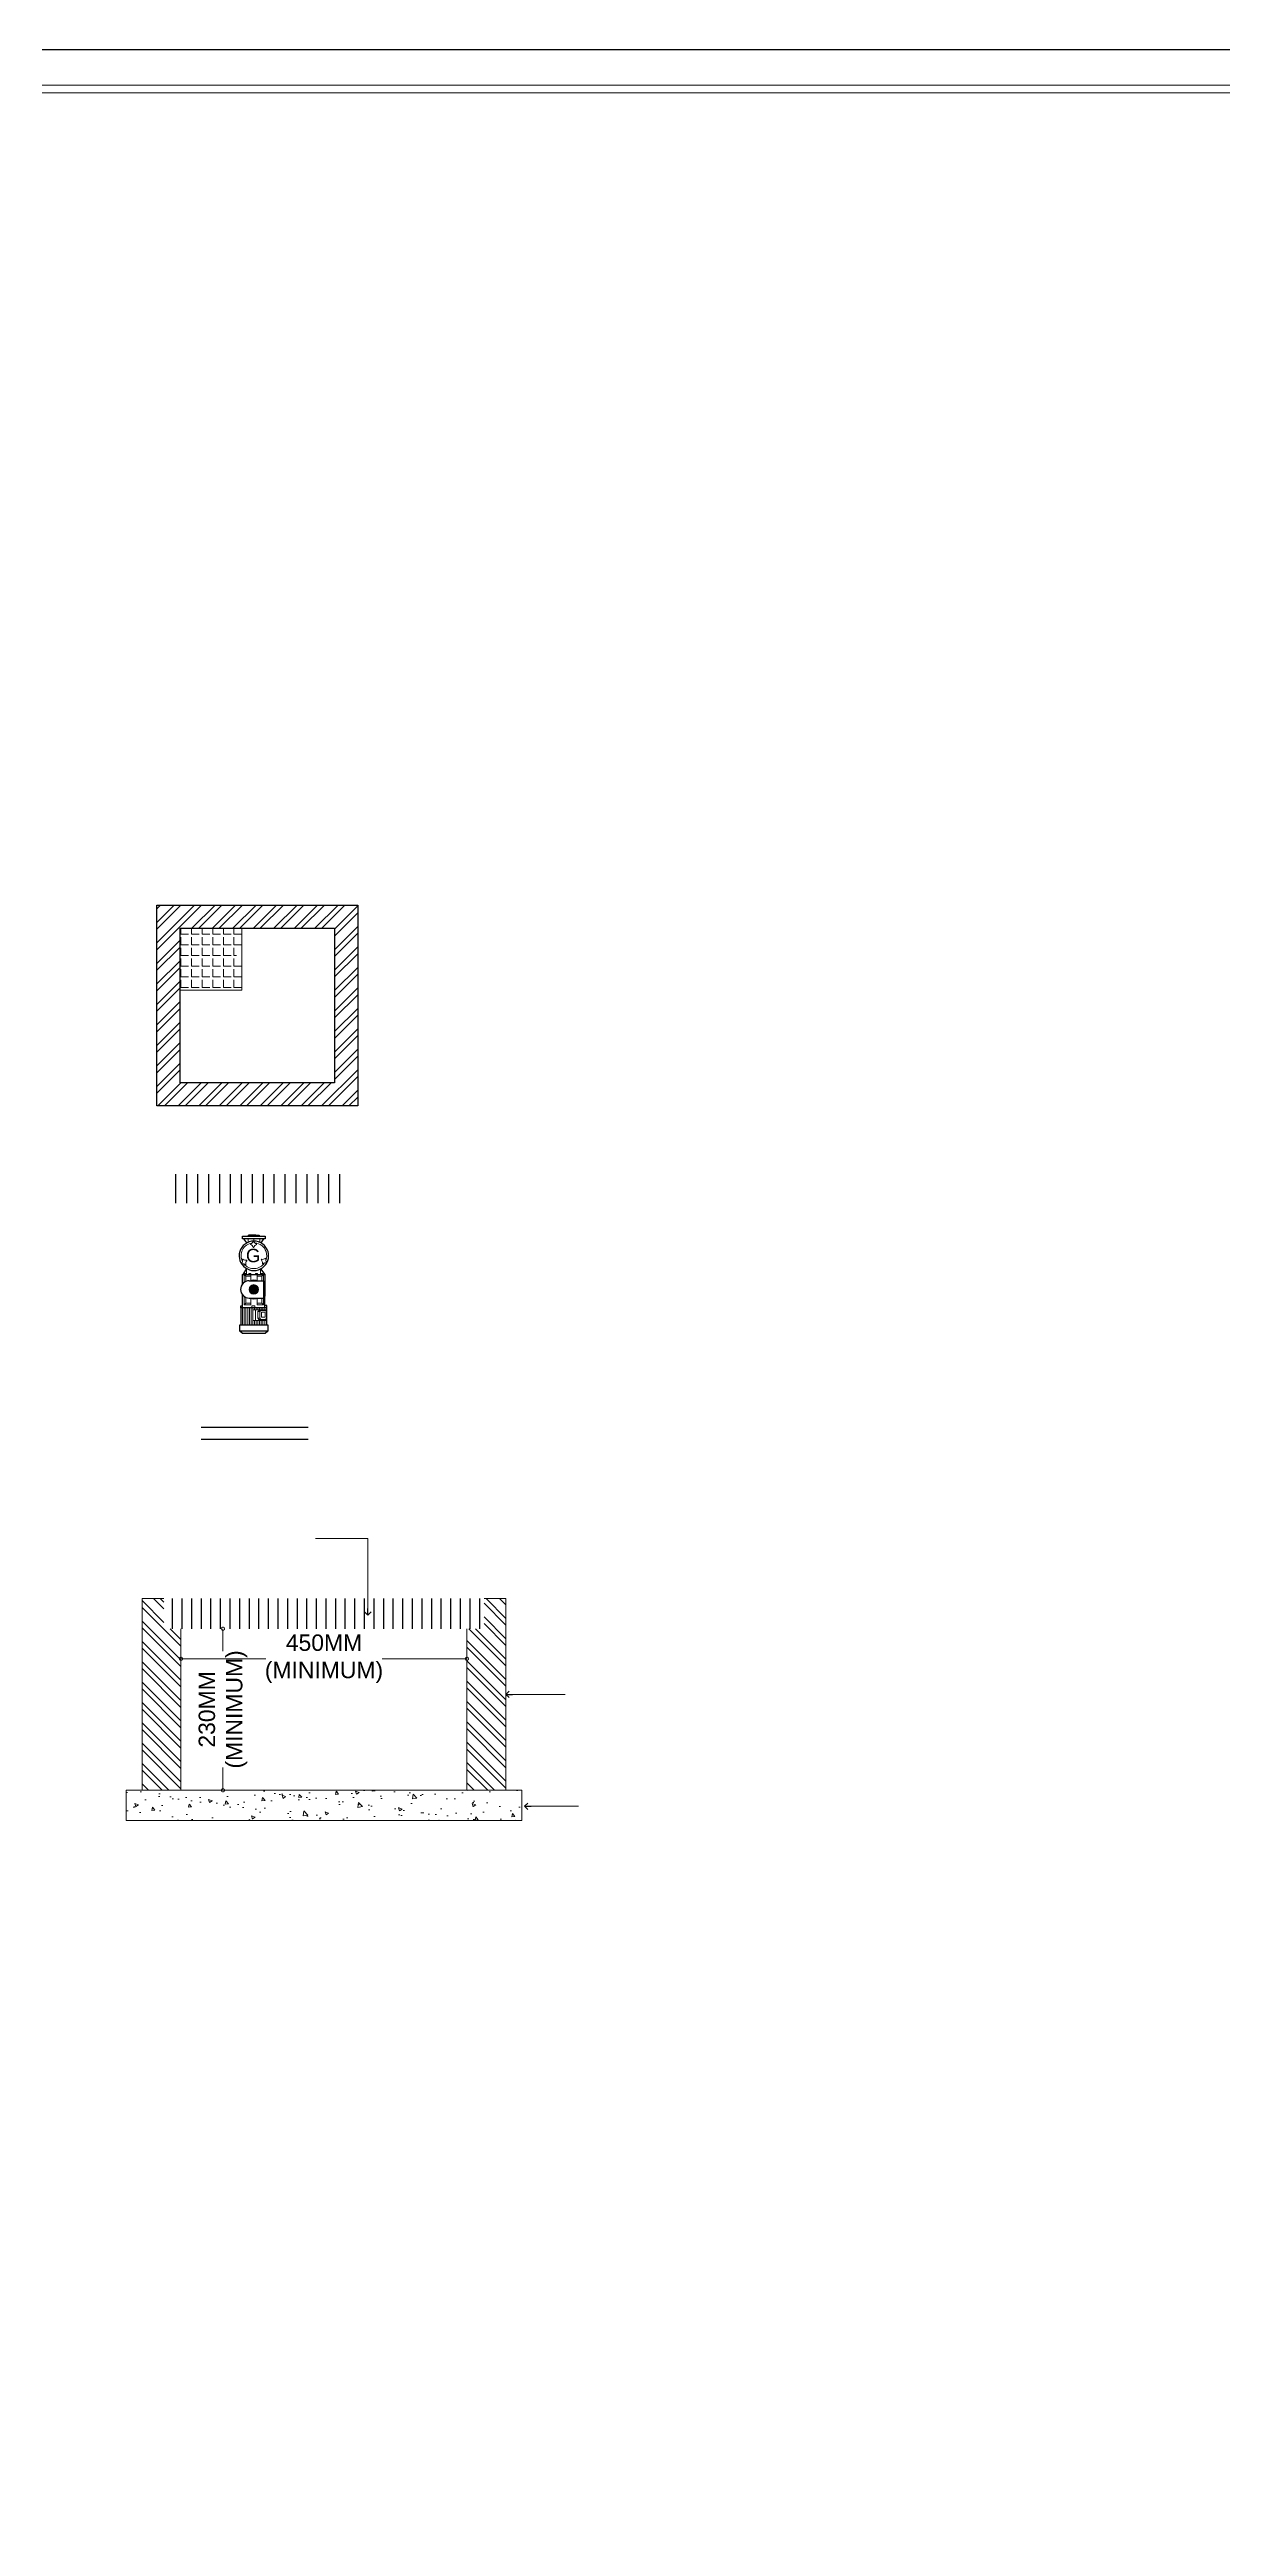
# Model space of a CAD drawing. Header units: inches. Extents: x 1807 to 67852, y 1160 to 20242.
# Drawn here: x 3363 to 4078, y 8553 to 10064 of the extents above; entities that cross this region are included whole.
import ezdxf
from ezdxf.enums import TextEntityAlignment as Align

# ---------------------------------------------------------------- set-up
doc = ezdxf.new("R2010")
doc.units = ezdxf.units.IN
doc.header["$MEASUREMENT"] = 0
doc.header["$PDMODE"] = 35
doc.layers.get('0').update_dxf_attribs({"lineweight": 20})
for name, color, linetype, lineweight in [('06DIM', 194, 'Continuous', 15), ('4 upvc pip', 5, 'Continuous', 30), ('A-HATCH', 252, 'Continuous', 13), ('COLD WATER', 4, 'Continuous', 30), ('HATCH', 8, 'Continuous', 0), ('HOT LINE', 1, 'Continuous', 30), ('LEGEND', 7, 'Continuous', 15), ('wall', 7, 'Continuous', 20)]:
    doc.layers.add(name, color=color, linetype=linetype, lineweight=lineweight)
doc.styles.add('Krupalu', font='arial.ttf', dxfattribs={"height": 8})
doc.styles.add('Krupalu 1', font='arial.ttf')
doc.dimstyles.new('Krupalu', dxfattribs={"dimtxt": 4, "dimasz": 4, "dimexe": 0, "dimexo": 0, "dimgap": 0.09, "dimtad": 0, "dimtoh": 1, "dimdec": 0, "dimzin": 3, "dimdsep": 46, "dimlunit": 4, "dimtxsty": 'Krupalu', "dimblk": 'DOTSMALL', "dimcen": 0, "dimse1": 1, "dimse2": 1, "dimclrd": 256, "dimclre": 256, "dimclrt": 7, "dimadec": 0, "dimazin": 0, "dimtfac": 1, "dimtdec": 0, "dimtofl": 0, "dimtmove": 1, "dimatfit": 0, "dimldrblk": 'OPEN90', "dimfxl": 1, "dimtolj": 1, "dimtzin": 0, "dimlwd": -1, "dimarcsym": 0})
pattern_1 = [(135, (51996.399, 7556.99), (6.207544, 6.207544), []), (135, (51992.261, 7556.99), (6.207544, 6.207544), [])]

# ---------------------------------------------------------------- blocks, each defined once
blk = doc.blocks.new('_DotSmall')
at = {"color": 0, "linetype": 'ByBlock', "const_width": 0.5}
blk.add_lwpolyline([(-0.0625, 0, 1), (0.0625, 0, 1)], format="xyb", close=True, dxfattribs=at)
blk = doc.blocks.new('_Open90')
at = {"color": 0, "linetype": 'ByBlock', "lineweight": -2}
for p, q in [((0, 0), (-1, 0)), ((-0.5, 0.5), (0, 0)), ((0, 0), (-0.5, -0.5))]:
    blk.add_line(p, q, dxfattribs=at)
blk = doc.blocks.new('*D31')
at = {"layer": '06DIM'}
for p, q in [((3443.1, 9082.6), (3494.8, 9082.6)), ((3617.5, 9082.6), (3565.8, 9082.6))]:
    blk.add_line(p, q, dxfattribs=at)
at = {"layer": 'Defpoints', "color": 0}
for p in [(3443.1, 9100.9), (3617.5, 9100.9), (3443.1, 9082.6)]:
    blk.add_point(p, dxfattribs=at)
at = {"layer": '06DIM', "xscale": 4, "yscale": 4, "zscale": 4, "rotation": 180}
blk.add_blockref('_DotSmall', (3443.1, 9082.6), dxfattribs=at)
at = {"layer": '06DIM', "xscale": 4, "yscale": 4, "zscale": 4}
blk.add_blockref('_DotSmall', (3617.5, 9082.6), dxfattribs=at)
at = {"layer": '06DIM', "color": 7, "insert": (3530.3, 9082.6), "char_height": 8, "attachment_point": 5, "style": 'Krupalu'}
blk.add_mtext('\\A1;{\\H1.25x;450MM\\P(MINIMUM)}', dxfattribs=at)
blk = doc.blocks.new('*D32')
at = {"layer": '06DIM'}
for p, q in [((3468.7, 9100.9), (3468.7, 9087.2)), ((3468.7, 9002.4), (3468.7, 9016.2))]:
    blk.add_line(p, q, dxfattribs=at)
at = {"layer": 'Defpoints', "color": 0}
for p in [(3432.7, 9100.9), (3443.1, 9002.4), (3468.7, 9002.4)]:
    blk.add_point(p, dxfattribs=at)
at = {"layer": '06DIM', "xscale": 4, "yscale": 4, "zscale": 4}
for p, rotation in [((3468.7, 9100.9), 90), ((3468.7, 9002.4), 270)]:
    blk.add_blockref('_DotSmall', p, dxfattribs=dict(at, rotation=rotation))
at = {"layer": '06DIM', "color": 7, "insert": (3468.7, 9051.7), "char_height": 8, "attachment_point": 5, "rotation": 90, "style": 'Krupalu'}
blk.add_mtext('\\A1;{\\H1.25x;230MM\\P(MINIMUM)}', dxfattribs=at)
blk = doc.blocks.new('fuy')
at = {"layer": 'COLD WATER'}
blk.add_hatch(color=256, dxfattribs=at).paths.add_polyline_path([(11218.78, 91113.83, 1), (11218.78, 91116.26, 1)])
for p, q in [((11216.68, 91128.92), (11215.83, 91130.13)), ((11219.4, 91131.29), (11217.19, 91131.29)), ((11220.96, 91128.92), (11221.8, 91130.13)), ((11215.3, 91119.47), (11215.3, 91116.53)), ((11215.3, 91119.47), (11222.13, 91119.47)), ((11216.63, 91121.27), (11215.52, 91119.47)), ((11220.83, 91121.23), (11222.11, 91119.47)), ((11222.13, 91119.47), (11222.13, 91113.03)), ((11215.3, 91113.55), (11215.3, 91109.55)), ((11222.13, 91109.55), (11222.13, 91113.03)), ((11214.65, 91102.61), (11214.65, 91104.5)), ((11214.65, 91104.5), (11222.94, 91104.5)), ((11222.94, 91102.61), (11214.65, 91102.61)), ((11222.94, 91104.5), (11222.94, 91102.61))]:
    blk.add_line(p, q, dxfattribs=at)
for points in [[(11222.17, 91130.96), (11222.17, 91130.13), (11215.46, 91130.13), (11215.46, 91130.96)], [(11217.19, 91130.96), (11217.19, 91131.29), (11220.44, 91131.29), (11220.44, 91130.96)]]:
    blk.add_lwpolyline(points, close=True, dxfattribs=at)
for points in [[(11214.9, 91109.55), (11214.9, 91110.14), (11215.3, 91110.14)], [(11222.69, 91104.5), (11222.69, 91109.55), (11214.9, 91109.55), (11214.9, 91104.5)], [(11222.69, 91109.55), (11222.69, 91110.19), (11222.13, 91110.19)], [(11222.94, 91102.61), (11222.2, 91101.85), (11215.43, 91101.85), (11214.65, 91102.61)]]:
    blk.add_lwpolyline(points, dxfattribs=at)
blk.add_circle((11218.78, 91115.04), 1.22, dxfattribs=at)
for start, end in [(16.37802, 163.62198), (163.62198, 16.37802)]:
    blk.add_arc((11218.82, 91125.08), 4.4, start, end, dxfattribs=at)
at = {"layer": 'HATCH'}
for p, q in [((11217.07, 91129.12), (11217.07, 91130.13)), ((11218.82, 91130.13), (11218.82, 91129.17)), ((11220.59, 91130.13), (11220.59, 91129.11)), ((11215.93, 91119.47), (11215.93, 91117.16)), ((11216.44, 91118.98), (11215.93, 91119.47)), ((11216.44, 91117.44), (11216.44, 91118.98)), ((11216.44, 91118.98), (11217.87, 91118.98)), ((11216.63, 91119.8), (11216.63, 91121.27)), ((11217.87, 91119.47), (11217.87, 91117.76)), ((11219.76, 91119.47), (11219.76, 91117.76)), ((11221.19, 91118.98), (11219.76, 91118.98)), ((11220.83, 91119.82), (11220.83, 91121.23)), ((11221.19, 91118.98), (11221.7, 91119.47)), ((11221.19, 91117.62), (11221.19, 91118.98)), ((11215.45, 91109.55), (11215.45, 91104.5)), ((11215.93, 91112.92), (11215.93, 91110.43)), ((11216.44, 91110.92), (11215.93, 91110.43)), ((11215.93, 91110.43), (11217.87, 91110.43)), ((11215.96, 91109.55), (11215.96, 91104.5)), ((11216.44, 91112.65), (11216.44, 91110.92)), ((11216.44, 91110.92), (11217.87, 91110.92)), ((11216.46, 91109.55), (11216.46, 91104.5)), ((11216.97, 91109.55), (11216.97, 91104.5)), ((11217.48, 91109.55), (11217.48, 91104.5)), ((11217.87, 91110.43), (11217.87, 91112.33)), ((11217.98, 91109.55), (11217.98, 91104.5)), ((11218.49, 91109.55), (11218.49, 91104.5)), ((11219, 91109.55), (11219, 91108.97)), ((11219.27, 91108.97), (11219.25, 91105.8)), ((11219.5, 91109.55), (11219.5, 91108.97)), ((11219.76, 91110.43), (11219.76, 91112.33)), ((11221.19, 91110.92), (11219.76, 91110.92)), ((11221.7, 91110.43), (11219.76, 91110.43)), ((11220.56, 91108.42), (11219.95, 91108.46)), ((11220.01, 91109.55), (11220.01, 91108.97)), ((11220.52, 91109.55), (11220.52, 91108.97)), ((11221.02, 91109.55), (11221.02, 91108.97)), ((11221.19, 91112.46), (11221.19, 91110.92)), ((11221.19, 91110.92), (11221.7, 91110.43)), ((11221.53, 91109.55), (11221.53, 91108.97)), ((11221.7, 91112.46), (11221.7, 91110.43)), ((11222.04, 91109.55), (11222.04, 91108.97)), ((11219, 91105.8), (11219, 91104.5)), ((11219.5, 91105.8), (11219.5, 91104.5)), ((11220.56, 91106.47), (11219.95, 91106.45)), ((11220.01, 91105.8), (11220.01, 91104.5)), ((11220.52, 91105.8), (11220.52, 91104.5)), ((11221.02, 91105.8), (11221.02, 91104.5)), ((11221.53, 91105.8), (11221.53, 91104.5)), ((11222.04, 91105.8), (11222.04, 91104.5))]:
    blk.add_line(p, q, dxfattribs=at)
for points in [[(11219.58, 91128.61, -0.312452), (11219.62, 91128.56, -0.02483), (11219.62, 91128.47, -0.312452), (11219.58, 91128.42, 0.242394), (11218.78, 91127.63, -0.312452), (11218.73, 91127.6, -0.02483), (11218.64, 91127.6, -0.312452), (11218.59, 91127.64, 0.242394), (11217.81, 91128.43, -0.312452), (11217.77, 91128.49, -0.02483), (11217.77, 91128.58, -0.312452), (11217.81, 91128.63, 0.242394), (11218.61, 91129.41, -0.312452), (11218.66, 91129.45, -0.02483), (11218.75, 91129.45, -0.312452), (11218.8, 91129.41, 0.242394)], [(11215.39, 91123.95, -0.312452), (11215.41, 91124.01, -0.02483), (11215.49, 91124.05, -0.312452), (11215.56, 91124.05, 0.242394), (11216.64, 91123.76, -0.312452), (11216.7, 91123.73, -0.02483), (11216.74, 91123.65, -0.312452), (11216.73, 91123.59, 0.242394), (11216.44, 91122.51, -0.312452), (11216.42, 91122.45, -0.02483), (11216.34, 91122.4, -0.312452), (11216.28, 91122.41, 0.242394), (11215.2, 91122.7, -0.312452), (11215.14, 91122.73, -0.02483), (11215.09, 91122.81, -0.312452), (11215.1, 91122.87, 0.242394)], [(11221.51, 91122.68, -0.312452), (11221.45, 91122.67, -0.02483), (11221.37, 91122.72, -0.312452), (11221.34, 91122.78, 0.242394), (11221.05, 91123.86, -0.312452), (11221.04, 91123.92, -0.02483), (11221.09, 91124, -0.312452), (11221.15, 91124.03, 0.242394), (11222.23, 91124.32, -0.312452), (11222.29, 91124.32, -0.02483), (11222.37, 91124.28, -0.312452), (11222.4, 91124.22, 0.242394), (11222.69, 91123.14, -0.312452), (11222.7, 91123.08, -0.02483), (11222.65, 91123, -0.312452), (11222.59, 91122.97, 0.242394)]]:
    blk.add_lwpolyline(points, format="xyb", close=True, dxfattribs=at)
for points in [[(11216.63, 91119.47), (11216.63, 91119.8), (11216.05, 91119.8), (11216.05, 91119.47)], [(11217.94, 91119.47), (11217.94, 91119.81), (11217.33, 91119.81), (11217.33, 91119.47)], [(11219.92, 91119.47), (11219.92, 91119.81), (11219.31, 91119.81), (11219.31, 91119.47)], [(11220.83, 91119.47), (11220.83, 91119.82), (11221.44, 91119.82), (11221.44, 91119.47)], [(11222.69, 91108.97), (11222.69, 91105.8), (11218.49, 91105.8), (11218.49, 91108.97)], [(11222.21, 91108.23), (11222.21, 91106.73), (11221.12, 91106.73), (11221.12, 91108.23)]]:
    blk.add_lwpolyline(points, close=True, dxfattribs=at)
for points in [[(11221.7, 91119.47), (11221.7, 91117.62)], [(11219.13, 91109.55), (11219.13, 91110.1), (11218.24, 91110.1), (11218.24, 91109.55)], [(11220.94, 91108.78), (11220.35, 91108.78), (11219.95, 91108.46), (11219.95, 91106.45), (11220.32, 91106.07), (11220.93, 91106.08)], [(11222.69, 91108.42), (11222.23, 91108.78), (11220.94, 91108.78), (11220.56, 91108.42), (11220.56, 91106.47), (11220.93, 91106.08), (11222.27, 91106.08), (11222.69, 91106.52)]]:
    blk.add_lwpolyline(points, dxfattribs=at)
at = {"layer": 'HATCH', "ltscale": 0.5}
blk.add_circle((11218.78, 91115.04), 1.42, dxfattribs=at)
at = {"layer": 'HATCH'}
for centre, radius, start, end in [((11218.82, 91125.08), 3.84, 98.38775, 206.33381), ((11218.82, 91125.08), 3.84, 218.97142, 326.33381), ((11218.82, 91125.08), 3.84, 18.84286, 85.75014), ((11218.82, 91125.08), 3.84, 338.97142, 18.84286), ((11218.82, 91115.04), 2.88, 63.93821, 116.06179), ((11218.82, 91115.04), 2.88, 243.93821, 296.06179)]:
    blk.add_arc(centre, radius, start, end, dxfattribs=at)
at = {"layer": 'HOT LINE'}
for p, q in [((11217.41, 91117.62), (11221.81, 91117.62)), ((11221.81, 91112.46), (11221.81, 91117.62)), ((11217.41, 91112.46), (11221.81, 91112.46))]:
    blk.add_line(p, q, dxfattribs=at)
blk.add_arc((11217.41, 91115.04), 2.58, 90, 270, dxfattribs=at)
at = {"layer": 'LEGEND', "style": 'Krupalu 1'}
blk.add_text('G', height=4, dxfattribs=at).set_placement((11218.61, 91123.17), align=Align.CENTER)

msp = doc.modelspace()

# ---------------------------------------------------------------- hatches: boundary and pattern name
at = {"layer": 'HATCH'}
h = msp.add_hatch(dxfattribs=at)
h.set_pattern_fill('ANSI32', color=256, scale=23.567431, style=0)
h.set_pattern_definition([(45, (822543.802, 1002276.697), (-6.24925873, 6.24925873), []), (45, (822547.968, 1002276.697), (-6.24925873, 6.24925873), [])])
h.paths.add_polyline_path([(3428.3, 9542.4), (3428.3, 9419.9), (3550.9, 9419.9), (3550.9, 9542.4)])
h.paths.add_polyline_path([(3536.7, 9528.3), (3536.7, 9434), (3442.5, 9434), (3442.5, 9528.3)], flags=16)
h = msp.add_hatch(dxfattribs=at)
h.set_pattern_fill('ANGLE', color=256, scale=23.567431, style=0)
h.set_pattern_definition([(0, (822841.3233, 1002388.01), (0, 6.481043396), [4.713486106, -1.76755729]), (90, (822841.3233, 1002388.01), (-6.481043396, 0), [4.713486106, -1.76755729])])
h.paths.add_polyline_path([(3477, 9513.8), (3477.6, 9513.8), (3477.6, 9516.6), (3478.9, 9516.6), (3478.9, 9516), (3480.2, 9515.1), (3480.2, 9528.3), (3442.5, 9528.3), (3442.5, 9490.6), (3480.2, 9490.6), (3480.2, 9507.5), (3478.9, 9506.6), (3478.9, 9506), (3477.6, 9506), (3477.6, 9508.7), (3477, 9508.7)])
h = msp.add_hatch(dxfattribs=at)
h.set_pattern_fill('ANSI32', color=256, scale=23.410115, angle=180, style=0)
h.set_pattern_definition(pattern_1)
h.paths.add_polyline_path([(3419.4, 9119.4), (3432.7, 9119.4), (3432.7, 9100.9), (3443.1, 9100.9), (3443.1, 9002.4), (3419.4, 9002.4)])
h = msp.add_hatch(dxfattribs=at)
h.set_pattern_fill('ANSI32', color=256, scale=23.410115, angle=180, style=0)
h.set_pattern_definition(pattern_1)
h.paths.add_polyline_path([(3617.5, 9100.9), (3627.9, 9100.9), (3627.9, 9119.4), (3641.3, 9119.4), (3641.3, 9002.4), (3617.5, 9002.4)])
h = msp.add_hatch(dxfattribs=at)
h.set_pattern_fill('AR-CONC', color=256, scale=3.121349, angle=180, style=0)
h.set_pattern_definition([(130, (51996.4, 7556.99), (-22.388191, -1.958713), [2.341011, -25.751126]), (185, (51996.4, 7556.99), (4.330913, 23.478539), [1.872809, -20.600901]), (79.5486, (51994.533, 7556.826), (-18.057295, 21.519812), [1.989554, -21.88509]), (133.8158, (51996.4, 7563.232), (-33.312314, -5.166425), [3.511517, -38.62669]), (83.3644, (51993.623, 7562.802), (-29.174081, 30.405615), [2.98433, -32.82763]), (188.8158, (51996.4, 7563.232), (-29.174058, 30.405637), [2.809214, -30.901351]), (159, (51993.278, 7561.672), (-18.63155, -12.567139), [2.341011, -25.751126]), (214, (51993.278, 7561.672), (-7.59472, 22.634461), [1.872809, -20.600901]), (108.5486, (51991.725, 7560.624), (-26.226277, 10.067301), [1.989554, -21.88509]), (142.5, (51996.399, 7556.99), (-0.3795515, 10.3907777), [0, -20.351193, 0, -20.9130357, 0, -20.6789345]), (172.5, (51996.399, 7556.99), (-8.2113173, 12.3109645), [0, -11.9235517, 0, -19.8829906, 0, -7.8814052]), (212.5, (52003.36, 7556.99), (-16.6624592, -0.7040162), [0, -7.8033715, 0, -24.346519, 0, -32.305958]), (222.5, (52006.481, 7556.99), (-18.2032734, 3.1246255), [0, -10.144383, 0, -16.168586, 0, -22.9419123])])
h.paths.add_polyline_path([(3650.9, 9002.4), (3650.9, 8983.9), (3409.7, 8983.9), (3409.7, 9002.4)])
at = {"layer": 'HOT LINE'}
h = msp.add_hatch(dxfattribs=at)
h.set_pattern_fill('ANSI31', color=256, scale=53.307665, angle=45, style=0)
h.set_pattern_definition([(90, (-802212.0404, -16858.182), (-6.663458163, 0), [])])
h.paths.add_polyline_path([(3439.8, 9360.5), (3542.2, 9360.5), (3542.2, 9378.3), (3439.8, 9378.3)])
h = msp.add_hatch(dxfattribs=at)
h.set_pattern_fill('ANSI31', color=256, scale=46.820229, angle=135, style=0)
h.set_pattern_definition([(90, (51996.399, 7556.99), (5.85252864, 0), [])])
h.paths.add_polyline_path([(3432.7, 9119.4), (3443.1, 9119.4), (3443.1, 9100.9), (3432.7, 9100.9)])
h.paths.add_polyline_path([(3443.1, 9100.9), (3443.1, 9119.4), (3627.9, 9119.4), (3627.9, 9100.9)])

# ---------------------------------------------------------------- linework, layer by layer
at = {"layer": '4 upvc pip'}
msp.add_lwpolyline([(1807.2, 10064.3), (4594.9, 10064.3), (4594.9, 8093.2), (1807.2, 8093.2)], close=True, dxfattribs=at)
at = {"layer": 'A-HATCH'}
for points in [[(4519.2, 10042.7), (1878.1, 10042.7, 0.414214), (1828.8, 9993.4), (1828.8, 8168.9, 0.414214), (1882.8, 8114.8), (4515.7, 8114.8, 0.414214), (4573.3, 8172.4), (4573.3, 9988.7, 0.414214)], [(4519.2, 10037.9), (1878.1, 10037.9, 0.414214), (1833.6, 9993.4), (1833.6, 8168.9, 0.414214), (1882.8, 8119.6), (4515.7, 8119.6, 0.414214), (4568.5, 8172.4), (4568.5, 9988.7, 0.414214)]]:
    msp.add_lwpolyline(points, format="xyb", close=True, dxfattribs=at)
at = {"layer": 'COLD WATER'}
for p, q in [((3455.5, 9223.9, 36355.2), (3520.6, 9223.9, 36355.2)), ((3455.5, 9216.6, 36355.2), (3520.6, 9216.6, 36355.2))]:
    msp.add_line(p, q, dxfattribs=at)
at = {"layer": 'HOT LINE', "elevation": 36355.2}
for points in [[(3428.3, 9542.4), (3550.9, 9542.4), (3550.9, 9419.9), (3428.3, 9419.9)], [(3442.5, 9528.3), (3536.7, 9528.3), (3536.7, 9434), (3442.5, 9434)]]:
    msp.add_lwpolyline(points, close=True, dxfattribs=at)
at = {"layer": 'wall'}
for p, q in [((3419.4, 9119.4, 181776.1), (3419.4, 9002.4, 181776.1)), ((3432.7, 9119.4, 181776.1), (3419.4, 9119.4, 181776.1)), ((3641.3, 9119.4, 181776.1), (3627.9, 9119.4, 181776.1)), ((3641.3, 9119.4, 181776.1), (3641.3, 9002.4, 181776.1)), ((3443.1, 9100.9, 181776.1), (3443.1, 9002.4, 181776.1)), ((3617.5, 9100.9, 181776.1), (3617.5, 9002.4, 181776.1)), ((3650.9, 9002.4, 181776.1), (3409.7, 9002.4, 181776.1)), ((3409.7, 9002.4, 181776.1), (3409.7, 8983.9, 181776.1)), ((3650.9, 9002.4, 181776.1), (3650.9, 8983.9, 181776.1)), ((3650.9, 8983.9, 181776.1), (3409.7, 8983.9, 181776.1))]:
    msp.add_line(p, q, dxfattribs=at)
at = {"layer": 'wall', "elevation": 36355.2}
msp.add_lwpolyline([(3442.5, 9490.6), (3480.2, 9490.6), (3480.2, 9528.3), (3442.5, 9528.3)], close=True, dxfattribs=at)

# ---------------------------------------------------------------- block references
at = {"layer": 'COLD WATER', "xscale": 2.042510645922338, "yscale": 2.042510645922338, "zscale": 2.042510645922338}
msp.add_blockref('fuy', (-19427, -176795.5, 36355.2), dxfattribs=at)

# ---------------------------------------------------------------- dimensions: what is measured, and where the dimension line sits
at = {"layer": '06DIM'}
for base, p1, p2, angle, text, picture, middle in [((3468.7, 9002.4, 36355.2), (3432.7, 9100.9, 36355.2), (3443.1, 9002.4, 36355.2), 90, '{\\H1.25x;230MM\\P(MINIMUM)}', '*D32', (3468.7, 9051.7, 36355.2)), ((3443.1, 9082.6, 36355.2), (3617.5, 9100.9, 36355.2), (3443.1, 9100.9, 36355.2), 180, '{\\H1.25x;450MM\\P(MINIMUM)}', '*D31', (3530.3, 9082.6, 36355.2))]:
    dim = msp.add_linear_dim(base=base, p1=p1, p2=p2, angle=angle, text=text, dimstyle='Krupalu', dxfattribs=at)
    dim.commit()
    dim.dimension.update_dxf_attribs({"geometry": picture, "text_midpoint": middle})

# ---------------------------------------------------------------- leaders
for points in [[(3557.1, 9109.3, 36355.2), (3557.1, 9155.9, 36355.2), (3525.1, 9155.9, 36355.2)], [(3641.3, 9060.9, 36355.2), (3677.4, 9060.9, 36355.2)], [(3652.6, 8992.6, 36355.2), (3685.5, 8992.6, 36355.2)]]:
    msp.add_leader(points, dimstyle='Krupalu', dxfattribs=at)

doc.saveas('drawing.dxf')
